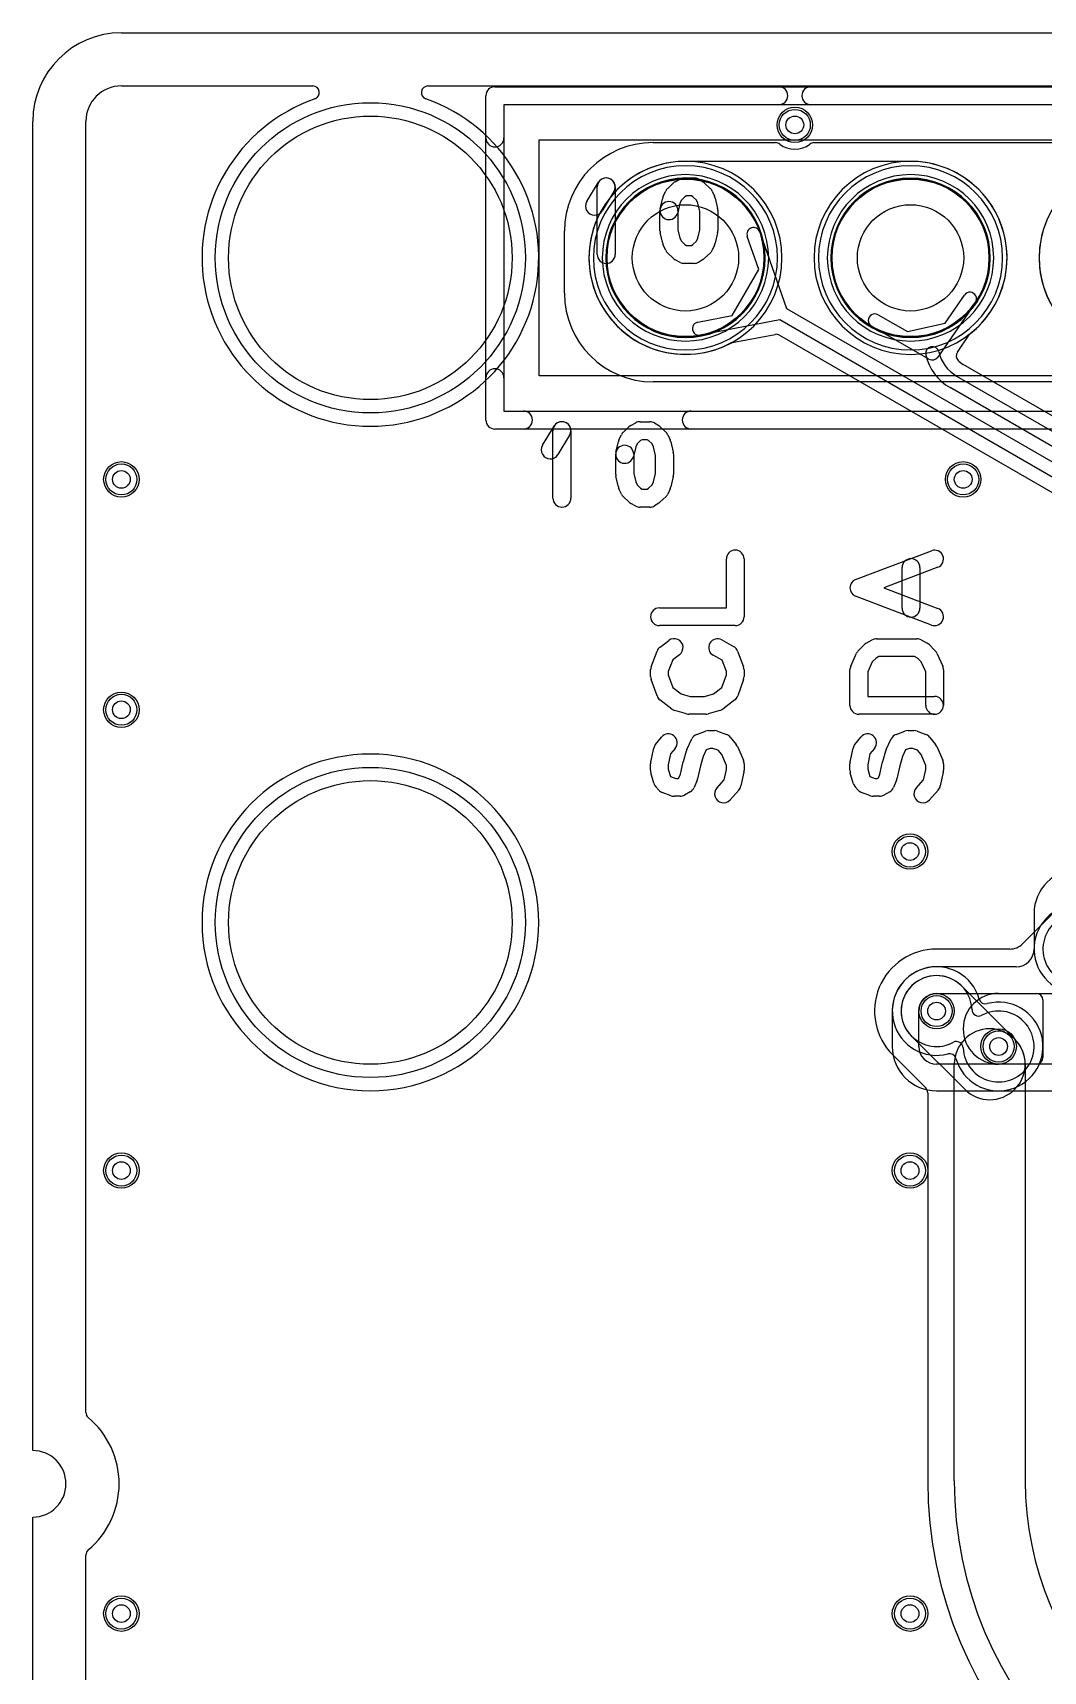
# Model space of a CAD drawing. Extents: x 0 to 57.1, y 0 to 59.8.
# Drawn here: x 0 to 11.4, y 41.35 to 59.84 of the extents above; entities that cross this region are included whole.
import ezdxf

# ---------------------------------------------------------------- set-up
doc = ezdxf.new("R2010")
doc.units = 0
for name, color, linetype in [('Hole', 1, 'CONTINUOUS'), ('L1', 3, 'CONTINUOUS'), ('L2', 3, 'CONTINUOUS'), ('L3', 3, 'CONTINUOUS'), ('L4', 3, 'CONTINUOUS'), ('MetalMask-A', 176, 'CONTINUOUS'), ('Outline', 7, 'CONTINUOUS'), ('PartsArea-A', 111, 'CONTINUOUS'), ('PartsArea-B', 111, 'CONTINUOUS'), ('PartsSilk-A', 221, 'CONTINUOUS'), ('PartsSilk-B', 221, 'CONTINUOUS'), ('Resist-A', 2, 'CONTINUOUS'), ('Resist-B', 2, 'CONTINUOUS'), ('Silk-A', 140, 'CONTINUOUS'), ('Silk-B', 140, 'CONTINUOUS')]:
    doc.layers.add(name, color=color, linetype=linetype)

msp = doc.modelspace()

# ---------------------------------------------------------------- linework, layer by layer
at = {"layer": 'Hole'}
for centre, radius in [((3.81, 57.3), 1.6), ((8.6, 58.8), 0.1), ((7.366, 57.3), 0.6), ((9.906, 57.3), 0.6), ((1, 54.8), 0.1), ((10.5, 54.8), 0.1), ((1, 52.2), 0.1), ((3.81, 49.8), 1.6), ((9.9, 50.6), 0.1), ((10.2, 48.8), 0.1), ((10.9, 48.4), 0.1), ((1, 47), 0.1), ((9.9, 47), 0.1), ((1, 42), 0.1), ((9.9, 42), 0.1)]:
    msp.add_circle(centre, radius, dxfattribs=at)
at = {"layer": 'L1'}
for p, q in [((1, 59.23996), (3.15983, 59.23996)), ((4.46017, 59.23996), (52.83039, 59.23996)), ((0.60004, 44.26925), (0.60004, 58.84)), ((9.906, 58.38904), (7.366, 58.38904)), ((8.1937, 57.16931), (8.06409, 57.54246)), ((8.20579, 57.59168), (8.50554, 56.72869)), ((7.89302, 56.64853), (8.1937, 57.16931)), ((10.63754, 56.79484), (10.21322, 56.18036)), ((10.29635, 56.56474), (10.5141, 56.88008)), ((7.50507, 56.5742), (7.89302, 56.64853)), ((8.43054, 56.59879), (7.53329, 56.42688)), ((20.45942, 49.6539), (8.43054, 56.59879)), ((8.50554, 56.72869), (20.53442, 49.7838)), ((9.53995, 56.65803), (9.87285, 56.4682)), ((7.89299, 56.34303), (8.37648, 56.43566)), ((8.42812, 56.42695), (32.43747, 42.56512)), ((10.11435, 56.15783), (9.46565, 56.52773)), ((9.87285, 56.4682), (10.29635, 56.56474)), ((10.43448, 56.23673), (10.56925, 56.43189)), ((32.8121, 43.21495), (10.50149, 56.09597)), ((10.4265, 55.96602), (32.7375, 43.08476)), ((32.6625, 42.95486), (10.3515, 55.83612)), ((0.60004, 16.67925), (0.60004, 42.66075))]:
    msp.add_line(p, q, dxfattribs=at)
for centre, radius in [((8.6, 58.8), 0.2), ((7.366, 57.3), 0.889), ((9.906, 57.3), 0.889), ((1, 54.8), 0.2), ((10.5, 54.8), 0.2), ((1, 52.2), 0.2), ((9.9, 50.6), 0.2), ((10.2, 48.8), 0.2), ((10.9, 48.4), 0.2), ((1, 47), 0.2), ((9.9, 47), 0.2), ((1, 42), 0.2), ((9.9, 42), 0.2)]:
    msp.add_circle(centre, radius, dxfattribs=at)
for centre, radius, start, end in [((1, 58.84), 0.39996, 90, 180), ((3.15983, 59.16496), 0.075, -70.779896, 90), ((4.46017, 59.16496), 0.075, 90, -109.220104), ((3.81, 57.3), 1.90004, 109.219773, 70.780227), ((7.366, 57.3), 1.08904, 90, -62.29963), ((9.906, 57.3), 1.08904, -51.479461, 90), ((12.446, 57.3), 1.08904, 90, -90), ((8.13494, 57.56707), 0.075, 19.154853, -160.846058), ((10.57582, 56.83746), 0.075, -34.62655, 145.37356), ((9.5028, 56.59288), 0.075, 60.307236, -119.692539), ((7.51918, 56.50054), 0.075, 100.843977, -79.153985), ((8.39062, 56.362), 0.075, 59.999272, 100.866485), ((10.63096, 56.38927), 0.075, 128.52022, 145.369109), ((7.9071, 56.26937), 0.075, 100.843977, 117.699473), ((10.15151, 56.22297), 0.075, 12.84287, -167.160586), ((10.639, 56.33408), 0.425, -167.160896, -120.000054), ((10.49619, 56.19411), 0.075, 145.369109, -135.572615), ((10.639, 56.33408), 0.575, -167.160135, -120.000155), ((10.1515, 56.22298), 0.07501, -119.692764, -34.62655), ((10.639, 56.33408), 0.27497, -135.574648, -120.38018), ((10.53787, 56.16157), 0.075, -120.380717, -119.754357), ((10.53837, 56.16128), 0.075, -120.195945, -119.962807), ((10.53899, 56.16092), 0.07501, -120.510472, -120.000728), ((3.81, 49.8), 1.90004, 90, -90), ((3.81, 49.8), 1.90004, -90, 90), ((11.8, 49.5), 0.50005, 75.235092, -15.747243), ((10.2, 48.79999), 0.50004, 15.747554, -75.235908), ((10.90001, 48.4), 0.50005, -164.252757, 104.766016), ((10.75345, 48.95606), 0.075, -164.247695, -75.237383), ((10.34654, 48.24394), 0.075, 15.742879, 104.762617), ((0.67504, 44.26925), 0.075, 180, -130.008032), ((0, 43.465), 0.97499, -49.991879, 49.991879), ((0.67504, 42.66075), 0.075, 130.008032, 180)]:
    msp.add_arc(centre, radius, start, end, dxfattribs=at)
at = {"layer": 'L2'}
for p, q in [((1, 59.23996), (3.15983, 59.23996)), ((4.46017, 59.23996), (52.83039, 59.23996)), ((0.60004, 44.26925), (0.60004, 58.84)), ((12.005, 50.395), (11.16862, 49.55862)), ((11.0272, 49.50004), (10.2, 49.50004)), ((10.48284, 49.08284), (11.08284, 48.48284)), ((10.51716, 47.91716), (9.91716, 48.51716)), ((9.705, 48.305), (10.07799, 47.93202)), ((10.4, 43.5), (10.4, 48.2)), ((11.2, 48.2), (11.2, 43.5)), ((10.09996, 47.87899), (10.09996, 43.5)), ((0.60004, 16.67925), (0.60004, 42.66075))]:
    msp.add_line(p, q, dxfattribs=at)
for centre in [(8.6, 58.8), (1, 54.8), (10.5, 54.8), (1, 52.2), (9.9, 50.6), (10.2, 48.8), (10.9, 48.4), (1, 47), (9.9, 47), (1, 42), (9.9, 42)]:
    msp.add_circle(centre, 0.2, dxfattribs=at)
for centre, radius, start, end in [((1, 58.84), 0.39996, 90, 180), ((3.15983, 59.16496), 0.075, -70.779896, 90), ((4.46017, 59.16496), 0.075, 90, -109.220104), ((3.81, 57.3), 1.90004, 109.219773, 70.780227), ((7.366, 57.3), 0.90004, 90, -90), ((7.366, 57.3), 0.90004, -90, 90), ((9.906, 57.3), 0.90004, 90, -90), ((9.906, 57.3), 0.90004, -90, 90), ((3.81, 49.8), 1.90004, 90, -90), ((3.81, 49.8), 1.90004, -90, 90), ((11.0272, 49.70004), 0.2, -90, -45), ((10.20001, 48.8), 0.70004, 90.000818, -135.000579), ((10.2, 48.8), 0.4, 45, -135), ((10.8, 48.2), 0.4, 0, 180), ((10.8, 48.2), 0.4, -135, 45), ((10.02496, 47.87899), 0.075, 0, 45), ((0.67504, 44.26925), 0.075, 180, -130.008032), ((0, 43.465), 0.97499, -49.991879, 49.991879), ((14.8, 43.5), 4.70004, 180, -90), ((14.8, 43.5), 4.4, 180, -90), ((14.8, 43.5), 3.6, 180, -90), ((0.67504, 42.66075), 0.075, 130.008032, 180)]:
    msp.add_arc(centre, radius, start, end, dxfattribs=at)
at = {"layer": 'L3'}
for p, q in [((1, 59.23996), (3.15983, 59.23996)), ((4.46017, 59.23996), (52.83039, 59.23996)), ((0.60004, 44.26925), (0.60004, 58.84)), ((0.60004, 16.67925), (0.60004, 42.66075))]:
    msp.add_line(p, q, dxfattribs=at)
for centre in [(8.6, 58.8), (1, 54.8), (10.5, 54.8), (1, 52.2), (9.9, 50.6), (1, 47), (9.9, 47), (1, 42), (9.9, 42)]:
    msp.add_circle(centre, 0.2, dxfattribs=at)
for centre, radius, start, end in [((1, 58.84), 0.39996, 90, 180), ((3.15983, 59.16496), 0.075, -70.779896, 90), ((4.46017, 59.16496), 0.075, 90, -109.220104), ((3.81, 57.3), 1.90004, 109.219773, 70.780227), ((7.366, 57.3), 0.90004, 90, -90), ((7.366, 57.3), 0.90004, -90, 90), ((9.906, 57.3), 0.90004, 90, -90), ((9.906, 57.3), 0.90004, -90, 90), ((3.81, 49.8), 1.90004, 90, -90), ((3.81, 49.8), 1.90004, -90, 90), ((11.8, 49.5), 0.40004, 61.686052, -2.196158), ((10.2, 48.8), 0.40004, 2.243498, -61.686052), ((10.67469, 48.81821), 0.075, -178.051655, -61.688896), ((10.9, 48.4), 0.40004, -177.756502, 118.313948), ((10.42531, 48.38179), 0.075, 1.948345, 118.311104), ((0.67504, 44.26925), 0.075, 180, -130.008032), ((0, 43.465), 0.97499, -49.991879, 49.991879), ((0.67504, 42.66075), 0.075, 130.008032, 180)]:
    msp.add_arc(centre, radius, start, end, dxfattribs=at)
at = {"layer": 'L4'}
for p, q in [((1, 59.23996), (3.15983, 59.23996)), ((4.46017, 59.23996), (52.83039, 59.23996)), ((0.60004, 44.26925), (0.60004, 58.84)), ((11.29996, 49.9), (11.29996, 49.50004)), ((11.09996, 49.30004), (10.2, 49.30004)), ((10.2, 49), (11.32503, 49)), ((10.9, 49), (28.02464, 49)), ((11.4, 48.92503), (11.4, 48.27497)), ((9.69996, 48.8), (9.69996, 48.4)), ((10, 48.4), (10, 48.8)), ((11.32503, 48.2), (10.2, 48.2)), ((28.02464, 48.2), (10.9, 48.2)), ((10.2, 47.89996), (28.02464, 47.89996)), ((0.60004, 16.67925), (0.60004, 42.66075))]:
    msp.add_line(p, q, dxfattribs=at)
for centre, radius in [((8.6, 58.8), 0.2), ((7.366, 57.3), 0.889), ((9.906, 57.3), 0.889), ((1, 54.8), 0.2), ((10.5, 54.8), 0.2), ((1, 52.2), 0.2), ((9.9, 50.6), 0.2), ((10.2, 48.8), 0.2), ((10.9, 48.4), 0.2), ((1, 47), 0.2), ((9.9, 47), 0.2), ((1, 42), 0.2), ((9.9, 42), 0.2)]:
    msp.add_circle(centre, radius, dxfattribs=at)
for centre, radius, start, end in [((1, 58.84), 0.39996, 90, 180), ((3.15983, 59.16496), 0.075, -70.779896, 90), ((4.46017, 59.16496), 0.075, 90, -109.220104), ((3.81, 57.3), 1.90004, 109.219773, 70.780227), ((7.366, 57.3), 1.08904, 90, -90), ((7.366, 57.3), 1.08904, -90, 90), ((9.906, 57.3), 1.08904, 90, -90), ((9.906, 57.3), 1.08904, -90, 90), ((12.44599, 57.3), 1.08904, -27.657782, -92.299736), ((3.81, 49.8), 1.90004, 90, -90), ((3.81, 49.8), 1.90004, -90, 90), ((11.8, 49.9), 0.50004, 90, 180), ((11.09996, 49.50004), 0.2, -90, 0), ((10.2, 48.8), 0.50004, 90, 180), ((10.2, 48.8), 0.2, 90, 180), ((10.9, 48.6), 0.4, 90, -90), ((11.32503, 48.92503), 0.07497, 0, 90), ((10.2, 48.4), 0.50004, 180, -90), ((10.2, 48.4), 0.2, 180, -90), ((11.32503, 48.27497), 0.07497, -90, 0), ((0.67504, 44.26925), 0.075, 180, -130.008032), ((0, 43.465), 0.97499, -49.991879, 49.991879), ((0.67504, 42.66075), 0.075, 130.008032, 180)]:
    msp.add_arc(centre, radius, start, end, dxfattribs=at)
at = {"layer": 'MetalMask-A'}
for centre, start, end in [((7.366, 57.3), 0, 180), ((9.906, 57.3), 0, 180), ((7.366, 57.3), 180, 0), ((9.906, 57.3), 180, 0)]:
    msp.add_arc(centre, 0.889, start, end, dxfattribs=at)
at = {"layer": 'Outline'}
for p, q in [((1, 59.84), (53.11, 59.84)), ((0, 43.84), (0, 58.84)), ((0, 16.25), (0, 43.09))]:
    msp.add_line(p, q, dxfattribs=at)
for centre, radius, start, end in [((1, 58.84), 1, 90, 180), ((0, 43.465), 0.375, -90, 90)]:
    msp.add_arc(centre, radius, start, end, dxfattribs=at)
at = {"layer": 'PartsArea-A'}
for p, q in [((5.716, 55.97), (5.716, 58.63)), ((5.716, 58.63), (31.876, 58.63)), ((31.876, 55.97), (5.716, 55.97))]:
    msp.add_line(p, q, dxfattribs=at)
at = {"layer": 'PartsArea-B'}
for centre, start, end in [((7.366, 57.3), 0, 180), ((9.906, 57.3), 0, 180), ((7.366, 57.3), 180, 0), ((9.906, 57.3), 180, 0)]:
    msp.add_arc(centre, 0.889, start, end, dxfattribs=at)
at = {"layer": 'PartsSilk-A'}
for p, q in [((5.216, 59.2316), (32.376, 59.2316)), ((5.1144, 55.47), (5.1144, 59.13)), ((32.376, 59.0284), (5.3176, 59.0284)), ((5.3176, 59.0284), (5.3176, 55.5716)), ((6.25298, 57.93487), (6.38439, 58.15222)), ((6.36973, 57.33892), (6.36973, 58.09965)), ((6.57293, 58.09965), (6.57293, 57.33892)), ((7.16535, 58.08431), (7.2276, 58.14359)), ((7.24969, 58.15957), (7.30502, 58.18921)), ((7.353, 58.20125), (7.46367, 58.20125)), ((7.51672, 58.1863), (7.56513, 58.15666)), ((7.58215, 58.14359), (7.6444, 58.08431)), ((6.55827, 58.04708), (6.42686, 57.82973)), ((7.08114, 57.85599), (7.10881, 57.97454)), ((7.11569, 57.99442), (7.14336, 58.0537)), ((7.30429, 57.91806), (7.27902, 57.80981)), ((7.31937, 57.95038), (7.30429, 57.91806)), ((7.35777, 57.98695), (7.31937, 57.95038)), ((7.3785, 57.99805), (7.35777, 57.98695)), ((7.43504, 57.99805), (7.3785, 57.99805)), ((7.44983, 57.98899), (7.43504, 57.99805)), ((7.49038, 57.95038), (7.44983, 57.98899)), ((7.50546, 57.91806), (7.49038, 57.95038)), ((7.52807, 57.8212), (7.50546, 57.91806)), ((7.66639, 58.0537), (7.69406, 57.99442)), ((7.70094, 57.97454), (7.72861, 57.85599)), ((7.07848, 57.60567), (7.07848, 57.8329)), ((7.28168, 57.8329), (7.28168, 57.61737)), ((7.52807, 57.61737), (7.52807, 57.8212)), ((7.73127, 57.8329), (7.73127, 57.60567)), ((7.10881, 57.46402), (7.08114, 57.58258)), ((7.28168, 57.61737), (7.30429, 57.5205)), ((7.30429, 57.5205), (7.31937, 57.48818)), ((7.49038, 57.48818), (7.50546, 57.5205)), ((7.50546, 57.5205), (7.52807, 57.61737)), ((7.72861, 57.58258), (7.70094, 57.46402)), ((7.14336, 57.38486), (7.11569, 57.44414)), ((7.22761, 57.29498), (7.16536, 57.35425)), ((7.31937, 57.48818), (7.35777, 57.45162)), ((7.35777, 57.45162), (7.3785, 57.44052)), ((7.3785, 57.44052), (7.43504, 57.44052)), ((7.43504, 57.44052), (7.44983, 57.44958)), ((7.44983, 57.44958), (7.49038, 57.48818)), ((7.64439, 57.35425), (7.58214, 57.29498)), ((7.69406, 57.44414), (7.66639, 57.38486)), ((7.30502, 57.24936), (7.24969, 57.279)), ((7.46367, 57.23732), (7.353, 57.23732)), ((7.56513, 57.28191), (7.51672, 57.25227)), ((5.3176, 55.5716), (32.2744, 55.5716)), ((32.376, 55.3684), (5.216, 55.3684)), ((9.28662, 53.66938), (10.14218, 53.9953)), ((7.82778, 53.35), (7.82778, 53.90185)), ((8.02778, 53.90185), (8.02778, 53.25)), ((10.21338, 53.8084), (9.60312, 53.57593)), ((9.81111, 53.3463), (9.81111, 53.80556)), ((10.01111, 53.80556), (10.01111, 53.3463)), ((10.14218, 53.15655), (9.28662, 53.48248)), ((9.60312, 53.57593), (10.21338, 53.34345)), ((7.07222, 53.35), (7.82778, 53.35)), ((7.92778, 53.15), (7.07222, 53.15)), ((7.07937, 52.90814), (7.17937, 52.98221)), ((7.77634, 52.98927), (7.90967, 52.9152)), ((9.31818, 52.86887), (9.38485, 52.93553)), ((9.40699, 52.95222), (9.47365, 52.98926)), ((9.52222, 53.00185), (9.97778, 53.00185)), ((10.02635, 52.98926), (10.09301, 52.95222)), ((10.11515, 52.93553), (10.18182, 52.86887)), ((6.97859, 52.68511), (7.04526, 52.86289)), ((7.22215, 52.76501), (7.17222, 52.63187)), ((7.29841, 52.82149), (7.22215, 52.76501)), ((7.78039, 52.75823), (7.67922, 52.81443)), ((7.82778, 52.63187), (7.78039, 52.75823)), ((7.95474, 52.86289), (8.02141, 52.68511)), ((9.23103, 52.69104), (9.2977, 52.83919)), ((9.47256, 52.7404), (9.42222, 52.62854)), ((9.51637, 52.7842), (9.47256, 52.7404)), ((9.54814, 52.80185), (9.51637, 52.7842)), ((9.95186, 52.80185), (9.54814, 52.80185)), ((9.98363, 52.7842), (9.95186, 52.80185)), ((10.02744, 52.7404), (9.98363, 52.7842)), ((10.07778, 52.62854), (10.02744, 52.7404)), ((10.2023, 52.83919), (10.26897, 52.69104)), ((6.97222, 52.57593), (6.97222, 52.65)), ((7.0448, 52.35687), (6.97813, 52.54206)), ((7.17222, 52.63187), (7.17222, 52.59338)), ((7.17222, 52.59338), (7.22316, 52.45188)), ((7.77684, 52.45188), (7.82778, 52.59338)), ((7.82778, 52.59338), (7.82778, 52.63187)), ((8.02187, 52.54206), (7.9552, 52.35687)), ((8.02778, 52.65), (8.02778, 52.57593)), ((9.22222, 52.25), (9.22222, 52.65)), ((9.42222, 52.62854), (9.42222, 52.35)), ((10.07778, 52.25), (10.07778, 52.62854)), ((10.27778, 52.65), (10.27778, 52.25)), ((7.22316, 52.45188), (7.31802, 52.3781)), ((7.31802, 52.3781), (7.41919, 52.35)), ((7.41919, 52.35), (7.58081, 52.35)), ((7.58081, 52.35), (7.68198, 52.3781)), ((7.68198, 52.3781), (7.77684, 52.45188)), ((9.42222, 52.35), (10.17778, 52.35)), ((7.21083, 52.2081), (7.0775, 52.3118)), ((7.37879, 52.15365), (7.24545, 52.19069)), ((7.59444, 52.15), (7.40556, 52.15)), ((7.75455, 52.19069), (7.62121, 52.15365)), ((7.9225, 52.3118), (7.78917, 52.2081)), ((10.17778, 52.15), (9.32222, 52.15)), ((7.49305, 51.92156), (7.59305, 51.95859)), ((7.62778, 51.96481), (7.69444, 51.96481)), ((7.72917, 51.95859), (7.82917, 51.92156)), ((9.74305, 51.92156), (9.84305, 51.95859)), ((9.87778, 51.96481), (9.94444, 51.96481)), ((9.97917, 51.95859), (10.07917, 51.92156)), ((7.02816, 51.80962), (7.09482, 51.8911)), ((7.38168, 51.75171), (7.43724, 51.87023)), ((7.87183, 51.89111), (7.9385, 51.80963)), ((7.95302, 51.78569), (8.01969, 51.63013)), ((9.27816, 51.80962), (9.34482, 51.8911)), ((9.63168, 51.75171), (9.68724, 51.87023)), ((10.12183, 51.89111), (10.1885, 51.80963)), ((10.20302, 51.78569), (10.26969, 51.63013)), ((6.97222, 51.51667), (6.97222, 51.59074)), ((6.97444, 51.6117), (7.00778, 51.76726)), ((7.19827, 51.7017), (7.17222, 51.58014)), ((7.24962, 51.76446), (7.19827, 51.7017)), ((7.30984, 51.47271), (7.34133, 51.61269)), ((7.34262, 51.61781), (7.37595, 51.73633)), ((7.56626, 51.67427), (7.53587, 51.56621)), ((7.60093, 51.74823), (7.56626, 51.67427)), ((7.6457, 51.76481), (7.60093, 51.74823)), ((7.67652, 51.76481), (7.6457, 51.76481)), ((7.73425, 51.74343), (7.67652, 51.76481)), ((7.77476, 51.69391), (7.73425, 51.74343)), ((7.82778, 51.57021), (7.77476, 51.69391)), ((8.02778, 51.59074), (8.02778, 51.51667)), ((9.22222, 51.51667), (9.22222, 51.59074)), ((9.22444, 51.6117), (9.25778, 51.76726)), ((9.44827, 51.7017), (9.42222, 51.58014)), ((9.49962, 51.76446), (9.44827, 51.7017)), ((9.55984, 51.47271), (9.59133, 51.61269)), ((9.59262, 51.61781), (9.62595, 51.73633)), ((9.81626, 51.67427), (9.78587, 51.56621)), ((9.85093, 51.74823), (9.81626, 51.67427)), ((9.8957, 51.76481), (9.85093, 51.74823)), ((9.92652, 51.76481), (9.8957, 51.76481)), ((9.98425, 51.74343), (9.92652, 51.76481)), ((10.02476, 51.69391), (9.98425, 51.74343)), ((10.07778, 51.57021), (10.02476, 51.69391)), ((10.27778, 51.59074), (10.27778, 51.51667)), ((7.0093, 51.37107), (6.97596, 51.48959)), ((7.17222, 51.58014), (7.17222, 51.53047)), ((7.17222, 51.53047), (7.1955, 51.44769)), ((7.1955, 51.44769), (7.19674, 51.44632)), ((7.19674, 51.44632), (7.25681, 51.42407)), ((7.25681, 51.42407), (7.27964, 51.42407)), ((7.27964, 51.42407), (7.29296, 51.43147)), ((7.29296, 51.43147), (7.30984, 51.47271)), ((7.49811, 51.40472), (7.46477, 51.32324)), ((7.53587, 51.56621), (7.50312, 51.42064)), ((7.72011, 51.3169), (7.80225, 51.40817)), ((7.80225, 51.40817), (7.82778, 51.52727)), ((7.82778, 51.52727), (7.82778, 51.57021)), ((8.02556, 51.49571), (7.99222, 51.34015)), ((9.2593, 51.37107), (9.22596, 51.48959)), ((9.42222, 51.58014), (9.42222, 51.53047)), ((9.42222, 51.53047), (9.4455, 51.44769)), ((9.4455, 51.44769), (9.44674, 51.44632)), ((9.44674, 51.44632), (9.50681, 51.42407)), ((9.50681, 51.42407), (9.52964, 51.42407)), ((9.52964, 51.42407), (9.54296, 51.43147)), ((9.54296, 51.43147), (9.55984, 51.47271)), ((9.74811, 51.40472), (9.71477, 51.32324)), ((9.78587, 51.56621), (9.75312, 51.42064)), ((9.97011, 51.3169), (10.05225, 51.40817)), ((10.05225, 51.40817), (10.07778, 51.52727)), ((10.07778, 51.52727), (10.07778, 51.57021)), ((10.27556, 51.49571), (10.24222, 51.34015)), ((7.06455, 51.29422), (7.03122, 51.33126)), ((7.20416, 51.2303), (7.10416, 51.26734)), ((7.30556, 51.22407), (7.23889, 51.22407)), ((7.42079, 51.2737), (7.35413, 51.23666)), ((7.96877, 51.29421), (7.86877, 51.1831)), ((9.31455, 51.29422), (9.28122, 51.33126)), ((9.45416, 51.2303), (9.35416, 51.26734)), ((9.55556, 51.22407), (9.48889, 51.22407)), ((9.67079, 51.2737), (9.60413, 51.23666)), ((10.21877, 51.29421), (10.11877, 51.1831))]:
    msp.add_line(p, q, dxfattribs=at)
for centre, radius, start, end in [((5.216, 59.13), 0.1016, 90, 180), ((6.47133, 58.09965), 0.1016, 0, 180), ((6.47133, 58.09965), 0.1016, -31.16009, 148.842805), ((7.23542, 58.01073), 0.1016, 133.600291, 154.978677), ((7.29767, 58.07001), 0.1016, 118.1793, 133.600291), ((7.353, 58.09965), 0.1016, 90, 118.1793), ((7.46367, 58.09965), 0.1016, 58.523651, 90), ((7.51208, 58.07001), 0.1016, 46.399709, 58.523651), ((7.57433, 58.01073), 0.1016, 25.021323, 46.399709), ((6.33992, 57.8823), 0.1016, 148.83991, -31.157195), ((7.18008, 57.8329), 0.1016, 0, 180), ((7.20775, 57.95145), 0.1016, 154.978677, 166.863781), ((7.602, 57.95145), 0.1016, 13.136219, 25.021323), ((7.18008, 57.8329), 0.1016, 166.863781, -13.137842), ((7.62967, 57.8329), 0.1016, 0, 13.136219), ((7.18008, 57.60567), 0.1016, 180, -166.863781), ((7.62967, 57.60567), 0.1016, -13.136219, 0), ((6.47133, 57.33892), 0.1016, 180, 0), ((7.20775, 57.48711), 0.1016, -166.863781, -154.978677), ((7.23542, 57.42783), 0.1016, -154.978677, -133.596207), ((7.57433, 57.42783), 0.1016, -46.403793, -25.021323), ((7.602, 57.48711), 0.1016, -25.021323, -13.136219), ((7.29767, 57.36856), 0.1016, -133.596207, -118.1793), ((7.353, 57.33892), 0.1016, -118.1793, -90), ((7.46367, 57.33892), 0.1016, -90, -58.523651), ((7.51208, 57.36856), 0.1016, -58.523651, -46.403793), ((5.216, 55.47), 0.1016, 180, -90), ((7.92778, 53.90185), 0.1, 0, 180), ((10.17778, 53.90185), 0.1, -69.145542, 110.854012), ((9.91111, 53.80556), 0.1, 0, 180), ((9.32222, 53.57593), 0.1, 110.854458, -110.854597), ((7.07222, 53.25), 0.1, 90, -90), ((9.91111, 53.3463), 0.1, 180, 0), ((10.17778, 53.25), 0.1, -110.854458, 69.145403), ((7.92778, 53.25), 0.1, -90, 0), ((7.13889, 52.82778), 0.1, 126.526127, 159.444625), ((7.23889, 52.90185), 0.1, -53.473873, 126.527348), ((7.72778, 52.90185), 0.1, 60.948735, -119.053874), ((7.86111, 52.82778), 0.1, 20.555375, 60.948735), ((9.45556, 52.86481), 0.1, 119.059056, 134.995703), ((9.52222, 52.90185), 0.1, 90, 119.058983), ((9.97778, 52.90185), 0.1, 60.940944, 90), ((10.04444, 52.86481), 0.1, 45.004051, 60.941017), ((9.38889, 52.79815), 0.1, 134.995949, 155.771451), ((10.11111, 52.79815), 0.1, 24.230097, 45.004297), ((7.07222, 52.65), 0.1, 159.444625, 180), ((7.07222, 52.57593), 0.1, 180, -160.202417), ((7.92778, 52.65), 0.1, 0, 20.555375), ((7.92778, 52.57593), 0.1, -19.797583, 0), ((9.32222, 52.65), 0.1, 155.769903, 180), ((10.17778, 52.65), 0.1, 0, 24.228549), ((7.13889, 52.39074), 0.1, -160.202417, -127.871466), ((7.86111, 52.39074), 0.1, -52.128534, -19.797583), ((10.17778, 52.25), 0.1, -90, 90), ((7.27222, 52.28704), 0.1, -127.871466, -105.527485), ((7.40556, 52.25), 0.1, -105.527485, -90), ((7.59444, 52.25), 0.1, -90, -74.472515), ((7.72778, 52.28704), 0.1, -74.472515, -52.128534), ((9.32222, 52.25), 0.1, 180, -90), ((10.17778, 52.25), 0.1, 180, 0), ((7.62778, 51.86481), 0.1, 90, 110.319591), ((7.69444, 51.86481), 0.1, 69.678654, 90), ((9.87778, 51.86481), 0.1, 90, 110.319591), ((9.94444, 51.86481), 0.1, 69.678654, 90), ((7.10556, 51.7463), 0.1, 140.713818, 167.901241), ((7.17222, 51.82778), 0.1, -39.286182, 140.712891), ((7.52778, 51.82778), 0.1, 110.321346, 154.883679), ((7.79444, 51.82778), 0.1, 39.294244, 69.680409), ((7.86111, 51.7463), 0.1, 23.198591, 39.291321), ((9.35556, 51.7463), 0.1, 140.713818, 167.901241), ((9.42222, 51.82778), 0.1, -39.286182, 140.712891), ((9.77778, 51.82778), 0.1, 110.321346, 154.883679), ((10.04444, 51.82778), 0.1, 39.294244, 69.680409), ((10.11111, 51.7463), 0.1, 23.198591, 39.291321), ((7.07222, 51.59074), 0.1, 167.901241, 180), ((7.43889, 51.59074), 0.1, 164.294637, 167.320997), ((7.47222, 51.70926), 0.1, 154.880301, 164.293042), ((7.92778, 51.59074), 0.1, 0, 23.199035), ((9.32222, 51.59074), 0.1, 167.901241, 180), ((9.68889, 51.59074), 0.1, 164.294637, 167.320997), ((9.72222, 51.70926), 0.1, 154.880301, 164.293042), ((10.17778, 51.59074), 0.1, 0, 23.199035), ((7.07222, 51.51667), 0.1, 180, -164.28757), ((7.40556, 51.44259), 0.1, -22.253604, -12.679824), ((7.92778, 51.51667), 0.1, -12.098759, 0), ((9.32222, 51.51667), 0.1, 180, -164.28757), ((9.65556, 51.44259), 0.1, -22.253604, -12.679824), ((10.17778, 51.51667), 0.1, -12.098759, 0), ((7.10556, 51.39815), 0.1, -164.28757, -138.019601), ((7.13889, 51.36111), 0.1, -138.019601, -110.323336), ((7.23889, 51.32407), 0.1, -110.323336, -90), ((7.30556, 51.32407), 0.1, -90, -60.940944), ((7.37222, 51.36111), 0.1, -60.940944, -22.253604), ((7.79444, 51.25), 0.1, 138.01151, -41.987497), ((7.89444, 51.36111), 0.1, -41.98849, -12.096769), ((9.35556, 51.39815), 0.1, -164.28757, -138.019601), ((9.38889, 51.36111), 0.1, -138.019601, -110.323336), ((9.48889, 51.32407), 0.1, -110.323336, -90), ((9.55556, 51.32407), 0.1, -90, -60.940944), ((9.62222, 51.36111), 0.1, -60.940944, -22.253604), ((10.04444, 51.25), 0.1, 138.01151, -41.987497), ((10.14444, 51.36111), 0.1, -41.98849, -12.096769)]:
    msp.add_arc(centre, radius, start, end, dxfattribs=at)
at = {"layer": 'PartsSilk-B'}
for p, q in [((7, 58.6), (8.38349, 58.6)), ((8.81651, 58.6), (13.58349, 58.6)), ((6, 56.9), (6, 57.6)), ((30.6, 55.9), (7, 55.9))]:
    msp.add_line(p, q, dxfattribs=at)
for centre, radius, start, end in [((7, 57.6), 1, 90, 180), ((8.38349, 58.525), 0.075, 51.783994, 90), ((8.6, 58.8), 0.275, -128.213046, -51.786954), ((8.81651, 58.525), 0.075, 90, 128.216006), ((7.366, 57.3), 1.039, 90, -90), ((7.366, 57.3), 1.039, -90, 90), ((9.906, 57.3), 1.039, 90, -90), ((9.906, 57.3), 1.039, -90, 90), ((7, 56.9), 1, 180, -90)]:
    msp.add_arc(centre, radius, start, end, dxfattribs=at)
at = {"layer": 'Resist-A'}
for centre, radius in [((3.81, 57.3), 1.75), ((8.6, 58.8), 0.175), ((7.366, 57.3), 0.889), ((9.906, 57.3), 0.889), ((1, 54.8), 0.175), ((10.5, 54.8), 0.175), ((1, 52.2), 0.175), ((3.81, 49.8), 1.75), ((9.9, 50.6), 0.175), ((10.2, 48.8), 0.175), ((10.9, 48.4), 0.175), ((1, 47), 0.175), ((9.9, 47), 0.175), ((1, 42), 0.175), ((9.9, 42), 0.175)]:
    msp.add_circle(centre, radius, dxfattribs=at)
for centre, start, end in [((7.366, 57.3), 0, 180), ((9.906, 57.3), 0, 180), ((7.366, 57.3), 180, 0), ((9.906, 57.3), 180, 0)]:
    msp.add_arc(centre, 0.939, start, end, dxfattribs=at)
at = {"layer": 'Resist-B'}
for centre, radius in [((3.81, 57.3), 1.75), ((8.6, 58.8), 0.175), ((7.366, 57.3), 0.889), ((9.906, 57.3), 0.889), ((1, 54.8), 0.175), ((10.5, 54.8), 0.175), ((1, 52.2), 0.175), ((3.81, 49.8), 1.75), ((9.9, 50.6), 0.175), ((10.2, 48.8), 0.175), ((10.9, 48.4), 0.175), ((1, 47), 0.175), ((9.9, 47), 0.175), ((1, 42), 0.175), ((9.9, 42), 0.175)]:
    msp.add_circle(centre, radius, dxfattribs=at)
for centre, start, end in [((7.366, 57.3), 0, 180), ((9.906, 57.3), 0, 180), ((7.366, 57.3), 180, 0), ((9.906, 57.3), 180, 0)]:
    msp.add_arc(centre, 0.939, start, end, dxfattribs=at)
at = {"layer": 'Silk-A'}
for p, q in [((5.216, 59.2316), (8.41854, 59.2316)), ((8.78146, 59.2316), (13.61854, 59.2316)), ((5.1144, 58.65348), (5.1144, 59.13)), ((8.41854, 59.0284), (5.3176, 59.0284)), ((5.3176, 59.0284), (5.3176, 58.65348)), ((13.61854, 59.0284), (8.78146, 59.0284)), ((5.1144, 55.47), (5.1144, 55.94652)), ((5.3176, 55.94652), (5.3176, 55.5716)), ((5.3176, 55.5716), (5.53759, 55.5716)), ((7.432, 55.5716), (30.53759, 55.5716)), ((5.53759, 55.3684), (5.216, 55.3684)), ((5.75298, 55.18487), (5.88439, 55.40222)), ((5.86973, 54.58892), (5.86973, 55.34965)), ((6.05827, 55.29708), (5.92686, 55.07973)), ((6.07293, 55.34965), (6.07293, 54.58892)), ((6.61569, 55.24442), (6.64336, 55.3037)), ((6.66535, 55.33431), (6.7276, 55.39359)), ((6.74969, 55.40957), (6.80502, 55.43921)), ((6.853, 55.45125), (6.96367, 55.45125)), ((7.01672, 55.4363), (7.06513, 55.40666)), ((7.08215, 55.39359), (7.1444, 55.33431)), ((7.16639, 55.3037), (7.19406, 55.24442)), ((30.53759, 55.3684), (7.432, 55.3684)), ((6.58114, 55.10599), (6.60881, 55.22454)), ((6.80429, 55.16806), (6.77902, 55.05981)), ((6.81937, 55.20038), (6.80429, 55.16806)), ((6.85777, 55.23695), (6.81937, 55.20038)), ((6.8785, 55.24805), (6.85777, 55.23695)), ((6.93504, 55.24805), (6.8785, 55.24805)), ((6.94983, 55.23899), (6.93504, 55.24805)), ((6.99038, 55.20038), (6.94983, 55.23899)), ((7.00546, 55.16806), (6.99038, 55.20038)), ((7.02807, 55.0712), (7.00546, 55.16806)), ((7.20094, 55.22454), (7.22861, 55.10599)), ((6.57848, 54.85567), (6.57848, 55.0829)), ((6.78168, 55.0829), (6.78168, 54.86737)), ((7.02807, 54.86737), (7.02807, 55.0712)), ((7.23127, 55.0829), (7.23127, 54.85567)), ((6.60881, 54.71402), (6.58114, 54.83258)), ((6.78168, 54.86737), (6.80429, 54.7705)), ((6.80429, 54.7705), (6.81937, 54.73818)), ((6.81937, 54.73818), (6.85777, 54.70162)), ((6.94983, 54.69958), (6.99038, 54.73818)), ((6.99038, 54.73818), (7.00546, 54.7705)), ((7.00546, 54.7705), (7.02807, 54.86737)), ((7.22861, 54.83258), (7.20094, 54.71402)), ((6.64336, 54.63486), (6.61569, 54.69414)), ((6.72761, 54.54498), (6.66536, 54.60425)), ((6.85777, 54.70162), (6.8785, 54.69052)), ((6.8785, 54.69052), (6.93504, 54.69052)), ((6.93504, 54.69052), (6.94983, 54.69958)), ((7.14439, 54.60425), (7.08214, 54.54498)), ((7.19406, 54.69414), (7.16639, 54.63486)), ((6.80502, 54.49936), (6.74969, 54.529)), ((6.96367, 54.48732), (6.853, 54.48732)), ((7.06513, 54.53191), (7.01672, 54.50227)), ((9.28662, 53.66938), (10.14218, 53.9953)), ((7.82778, 53.35), (7.82778, 53.90185)), ((8.02778, 53.90185), (8.02778, 53.25)), ((10.21338, 53.8084), (9.60312, 53.57593)), ((9.81111, 53.3463), (9.81111, 53.80556)), ((10.01111, 53.80556), (10.01111, 53.3463)), ((10.14218, 53.15655), (9.28662, 53.48248)), ((9.60312, 53.57593), (10.21338, 53.34345)), ((7.07222, 53.35), (7.82778, 53.35)), ((7.92778, 53.15), (7.07222, 53.15)), ((7.07937, 52.90814), (7.17937, 52.98221)), ((7.77634, 52.98927), (7.90967, 52.9152)), ((9.31818, 52.86887), (9.38485, 52.93553)), ((9.40699, 52.95222), (9.47365, 52.98926)), ((9.52222, 53.00185), (9.97778, 53.00185)), ((10.02635, 52.98926), (10.09301, 52.95222)), ((10.11515, 52.93553), (10.18182, 52.86887)), ((6.97859, 52.68511), (7.04526, 52.86289)), ((7.22215, 52.76501), (7.17222, 52.63187)), ((7.29841, 52.82149), (7.22215, 52.76501)), ((7.78039, 52.75823), (7.67922, 52.81443)), ((7.82778, 52.63187), (7.78039, 52.75823)), ((7.95474, 52.86289), (8.02141, 52.68511)), ((9.23103, 52.69104), (9.2977, 52.83919)), ((9.47256, 52.7404), (9.42222, 52.62854)), ((9.51637, 52.7842), (9.47256, 52.7404)), ((9.54814, 52.80185), (9.51637, 52.7842)), ((9.95186, 52.80185), (9.54814, 52.80185)), ((9.98363, 52.7842), (9.95186, 52.80185)), ((10.02744, 52.7404), (9.98363, 52.7842)), ((10.07778, 52.62854), (10.02744, 52.7404)), ((10.2023, 52.83919), (10.26897, 52.69104)), ((6.97222, 52.57593), (6.97222, 52.65)), ((7.0448, 52.35687), (6.97813, 52.54206)), ((7.17222, 52.63187), (7.17222, 52.59338)), ((7.17222, 52.59338), (7.22316, 52.45188)), ((7.77684, 52.45188), (7.82778, 52.59338)), ((7.82778, 52.59338), (7.82778, 52.63187)), ((8.02187, 52.54206), (7.9552, 52.35687)), ((8.02778, 52.65), (8.02778, 52.57593)), ((9.22222, 52.25), (9.22222, 52.65)), ((9.42222, 52.62854), (9.42222, 52.35)), ((10.07778, 52.25), (10.07778, 52.62854)), ((10.27778, 52.65), (10.27778, 52.25)), ((7.22316, 52.45188), (7.31802, 52.3781)), ((7.31802, 52.3781), (7.41919, 52.35)), ((7.41919, 52.35), (7.58081, 52.35)), ((7.58081, 52.35), (7.68198, 52.3781)), ((7.68198, 52.3781), (7.77684, 52.45188)), ((9.42222, 52.35), (10.17778, 52.35)), ((7.21083, 52.2081), (7.0775, 52.3118)), ((7.37879, 52.15365), (7.24545, 52.19069)), ((7.59444, 52.15), (7.40556, 52.15)), ((7.75455, 52.19069), (7.62121, 52.15365)), ((7.9225, 52.3118), (7.78917, 52.2081)), ((10.17778, 52.15), (9.32222, 52.15)), ((7.49305, 51.92156), (7.59305, 51.95859)), ((7.62778, 51.96481), (7.69444, 51.96481)), ((7.72917, 51.95859), (7.82917, 51.92156)), ((9.74305, 51.92156), (9.84305, 51.95859)), ((9.87778, 51.96481), (9.94444, 51.96481)), ((9.97917, 51.95859), (10.07917, 51.92156)), ((7.02816, 51.80962), (7.09482, 51.8911)), ((7.38168, 51.75171), (7.43724, 51.87023)), ((7.87183, 51.89111), (7.9385, 51.80963)), ((7.95302, 51.78569), (8.01969, 51.63013)), ((9.27816, 51.80962), (9.34482, 51.8911)), ((9.63168, 51.75171), (9.68724, 51.87023)), ((10.12183, 51.89111), (10.1885, 51.80963)), ((10.20302, 51.78569), (10.26969, 51.63013)), ((6.97222, 51.51667), (6.97222, 51.59074)), ((6.97444, 51.6117), (7.00778, 51.76726)), ((7.19827, 51.7017), (7.17222, 51.58014)), ((7.24962, 51.76446), (7.19827, 51.7017)), ((7.30984, 51.47271), (7.34133, 51.61269)), ((7.34262, 51.61781), (7.37595, 51.73633)), ((7.56626, 51.67427), (7.53587, 51.56621)), ((7.60093, 51.74823), (7.56626, 51.67427)), ((7.6457, 51.76481), (7.60093, 51.74823)), ((7.67652, 51.76481), (7.6457, 51.76481)), ((7.73425, 51.74343), (7.67652, 51.76481)), ((7.77476, 51.69391), (7.73425, 51.74343)), ((7.82778, 51.57021), (7.77476, 51.69391)), ((8.02778, 51.59074), (8.02778, 51.51667)), ((9.22222, 51.51667), (9.22222, 51.59074)), ((9.22444, 51.6117), (9.25778, 51.76726)), ((9.44827, 51.7017), (9.42222, 51.58014)), ((9.49962, 51.76446), (9.44827, 51.7017)), ((9.55984, 51.47271), (9.59133, 51.61269)), ((9.59262, 51.61781), (9.62595, 51.73633)), ((9.81626, 51.67427), (9.78587, 51.56621)), ((9.85093, 51.74823), (9.81626, 51.67427)), ((9.8957, 51.76481), (9.85093, 51.74823)), ((9.92652, 51.76481), (9.8957, 51.76481)), ((9.98425, 51.74343), (9.92652, 51.76481)), ((10.02476, 51.69391), (9.98425, 51.74343)), ((10.07778, 51.57021), (10.02476, 51.69391)), ((10.27778, 51.59074), (10.27778, 51.51667)), ((7.0093, 51.37107), (6.97596, 51.48959)), ((7.17222, 51.58014), (7.17222, 51.53047)), ((7.17222, 51.53047), (7.1955, 51.44769)), ((7.1955, 51.44769), (7.19674, 51.44632)), ((7.19674, 51.44632), (7.25681, 51.42407)), ((7.25681, 51.42407), (7.27964, 51.42407)), ((7.27964, 51.42407), (7.29296, 51.43147)), ((7.29296, 51.43147), (7.30984, 51.47271)), ((7.49811, 51.40472), (7.46477, 51.32324)), ((7.53587, 51.56621), (7.50312, 51.42064)), ((7.72011, 51.3169), (7.80225, 51.40817)), ((7.80225, 51.40817), (7.82778, 51.52727)), ((7.82778, 51.52727), (7.82778, 51.57021)), ((8.02556, 51.49571), (7.99222, 51.34015)), ((9.2593, 51.37107), (9.22596, 51.48959)), ((9.42222, 51.58014), (9.42222, 51.53047)), ((9.42222, 51.53047), (9.4455, 51.44769)), ((9.4455, 51.44769), (9.44674, 51.44632)), ((9.44674, 51.44632), (9.50681, 51.42407)), ((9.50681, 51.42407), (9.52964, 51.42407)), ((9.52964, 51.42407), (9.54296, 51.43147)), ((9.54296, 51.43147), (9.55984, 51.47271)), ((9.74811, 51.40472), (9.71477, 51.32324)), ((9.78587, 51.56621), (9.75312, 51.42064)), ((9.97011, 51.3169), (10.05225, 51.40817)), ((10.05225, 51.40817), (10.07778, 51.52727)), ((10.07778, 51.52727), (10.07778, 51.57021)), ((10.27556, 51.49571), (10.24222, 51.34015)), ((7.06455, 51.29422), (7.03122, 51.33126)), ((7.20416, 51.2303), (7.10416, 51.26734)), ((7.30556, 51.22407), (7.23889, 51.22407)), ((7.42079, 51.2737), (7.35413, 51.23666)), ((7.96877, 51.29421), (7.86877, 51.1831)), ((9.31455, 51.29422), (9.28122, 51.33126)), ((9.45416, 51.2303), (9.35416, 51.26734)), ((9.55556, 51.22407), (9.48889, 51.22407)), ((9.67079, 51.2737), (9.60413, 51.23666)), ((10.21877, 51.29421), (10.11877, 51.1831))]:
    msp.add_line(p, q, dxfattribs=at)
for centre, radius, start, end in [((5.216, 59.13), 0.1016, 90, 180), ((8.41854, 59.13), 0.1016, -90, 90), ((8.78146, 59.13), 0.1016, 90, -90), ((5.216, 58.65348), 0.1016, 180, 0), ((5.216, 55.94652), 0.1016, 0, 180), ((5.53759, 55.47), 0.1016, -90, 90), ((7.432, 55.47), 0.1016, 90, -90), ((5.216, 55.47), 0.1016, 180, -90), ((5.97133, 55.34965), 0.1016, 0, 180), ((5.97133, 55.34965), 0.1016, -31.16009, 148.842805), ((6.73542, 55.26073), 0.1016, 133.600291, 154.978677), ((6.79767, 55.32001), 0.1016, 118.1793, 133.600291), ((6.853, 55.34965), 0.1016, 90, 118.1793), ((6.96367, 55.34965), 0.1016, 58.523651, 90), ((7.01208, 55.32001), 0.1016, 46.399709, 58.523651), ((7.07433, 55.26073), 0.1016, 25.021323, 46.399709), ((5.83992, 55.1323), 0.1016, 148.83991, -31.157195), ((6.68008, 55.0829), 0.1016, 0, 180), ((6.68008, 55.0829), 0.1016, 166.863781, -13.137842), ((6.70775, 55.20145), 0.1016, 154.978677, 166.863781), ((7.102, 55.20145), 0.1016, 13.136219, 25.021323), ((7.12967, 55.0829), 0.1016, 0, 13.136219), ((6.68008, 54.85567), 0.1016, 180, -166.863781), ((7.12967, 54.85567), 0.1016, -13.136219, 0), ((5.97133, 54.58892), 0.1016, 180, 0), ((6.70775, 54.73711), 0.1016, -166.863781, -154.978677), ((6.73542, 54.67783), 0.1016, -154.978677, -133.596207), ((7.07433, 54.67783), 0.1016, -46.403793, -25.021323), ((7.102, 54.73711), 0.1016, -25.021323, -13.136219), ((6.79767, 54.61856), 0.1016, -133.596207, -118.1793), ((6.853, 54.58892), 0.1016, -118.1793, -90), ((6.96367, 54.58892), 0.1016, -90, -58.523651), ((7.01208, 54.61856), 0.1016, -58.523651, -46.403793), ((7.92778, 53.90185), 0.1, 0, 180), ((10.17778, 53.90185), 0.1, -69.145542, 110.854012), ((9.91111, 53.80556), 0.1, 0, 180), ((9.32222, 53.57593), 0.1, 110.854458, -110.854597), ((7.07222, 53.25), 0.1, 90, -90), ((9.91111, 53.3463), 0.1, 180, 0), ((10.17778, 53.25), 0.1, -110.854458, 69.145403), ((7.92778, 53.25), 0.1, -90, 0), ((7.13889, 52.82778), 0.1, 126.526127, 159.444625), ((7.23889, 52.90185), 0.1, -53.473873, 126.527348), ((7.72778, 52.90185), 0.1, 60.948735, -119.053874), ((7.86111, 52.82778), 0.1, 20.555375, 60.948735), ((9.45556, 52.86481), 0.1, 119.059056, 134.995703), ((9.52222, 52.90185), 0.1, 90, 119.058983), ((9.97778, 52.90185), 0.1, 60.940944, 90), ((10.04444, 52.86481), 0.1, 45.004051, 60.941017), ((9.38889, 52.79815), 0.1, 134.995949, 155.771451), ((10.11111, 52.79815), 0.1, 24.230097, 45.004297), ((7.07222, 52.65), 0.1, 159.444625, 180), ((7.07222, 52.57593), 0.1, 180, -160.202417), ((7.92778, 52.65), 0.1, 0, 20.555375), ((7.92778, 52.57593), 0.1, -19.797583, 0), ((9.32222, 52.65), 0.1, 155.769903, 180), ((10.17778, 52.65), 0.1, 0, 24.228549), ((7.13889, 52.39074), 0.1, -160.202417, -127.871466), ((7.86111, 52.39074), 0.1, -52.128534, -19.797583), ((10.17778, 52.25), 0.1, -90, 90), ((7.27222, 52.28704), 0.1, -127.871466, -105.527485), ((7.40556, 52.25), 0.1, -105.527485, -90), ((7.59444, 52.25), 0.1, -90, -74.472515), ((7.72778, 52.28704), 0.1, -74.472515, -52.128534), ((9.32222, 52.25), 0.1, 180, -90), ((10.17778, 52.25), 0.1, 180, 0), ((7.62778, 51.86481), 0.1, 90, 110.319591), ((7.69444, 51.86481), 0.1, 69.678654, 90), ((9.87778, 51.86481), 0.1, 90, 110.319591), ((9.94444, 51.86481), 0.1, 69.678654, 90), ((7.10556, 51.7463), 0.1, 140.713818, 167.901241), ((7.17222, 51.82778), 0.1, -39.286182, 140.712891), ((7.52778, 51.82778), 0.1, 110.321346, 154.883679), ((7.79444, 51.82778), 0.1, 39.294244, 69.680409), ((7.86111, 51.7463), 0.1, 23.198591, 39.291321), ((9.35556, 51.7463), 0.1, 140.713818, 167.901241), ((9.42222, 51.82778), 0.1, -39.286182, 140.712891), ((9.77778, 51.82778), 0.1, 110.321346, 154.883679), ((10.04444, 51.82778), 0.1, 39.294244, 69.680409), ((10.11111, 51.7463), 0.1, 23.198591, 39.291321), ((7.07222, 51.59074), 0.1, 167.901241, 180), ((7.43889, 51.59074), 0.1, 164.294637, 167.320997), ((7.47222, 51.70926), 0.1, 154.880301, 164.293042), ((7.92778, 51.59074), 0.1, 0, 23.199035), ((9.32222, 51.59074), 0.1, 167.901241, 180), ((9.68889, 51.59074), 0.1, 164.294637, 167.320997), ((9.72222, 51.70926), 0.1, 154.880301, 164.293042), ((10.17778, 51.59074), 0.1, 0, 23.199035), ((7.07222, 51.51667), 0.1, 180, -164.28757), ((7.40556, 51.44259), 0.1, -22.253604, -12.679824), ((7.92778, 51.51667), 0.1, -12.098759, 0), ((9.32222, 51.51667), 0.1, 180, -164.28757), ((9.65556, 51.44259), 0.1, -22.253604, -12.679824), ((10.17778, 51.51667), 0.1, -12.098759, 0), ((7.10556, 51.39815), 0.1, -164.28757, -138.019601), ((7.13889, 51.36111), 0.1, -138.019601, -110.323336), ((7.23889, 51.32407), 0.1, -110.323336, -90), ((7.30556, 51.32407), 0.1, -90, -60.940944), ((7.37222, 51.36111), 0.1, -60.940944, -22.253604), ((7.79444, 51.25), 0.1, 138.01151, -41.987497), ((7.89444, 51.36111), 0.1, -41.98849, -12.096769), ((9.35556, 51.39815), 0.1, -164.28757, -138.019601), ((9.38889, 51.36111), 0.1, -138.019601, -110.323336), ((9.48889, 51.32407), 0.1, -110.323336, -90), ((9.55556, 51.32407), 0.1, -90, -60.940944), ((9.62222, 51.36111), 0.1, -60.940944, -22.253604), ((10.04444, 51.25), 0.1, 138.01151, -41.987497), ((10.14444, 51.36111), 0.1, -41.98849, -12.096769)]:
    msp.add_arc(centre, radius, start, end, dxfattribs=at)
at = {"layer": 'Silk-B'}
for p, q in [((7, 58.6), (8.38349, 58.6)), ((8.81651, 58.6), (13.58349, 58.6)), ((6, 56.9), (6, 57.6)), ((30.6, 55.9), (7, 55.9))]:
    msp.add_line(p, q, dxfattribs=at)
for centre, radius, start, end in [((7, 57.6), 1, 90, 180), ((8.38349, 58.525), 0.075, 51.783994, 90), ((8.6, 58.8), 0.275, -128.213046, -51.786954), ((8.81651, 58.525), 0.075, 90, 128.216006), ((7.366, 57.3), 1.039, 90, -90), ((7.366, 57.3), 1.039, -90, 90), ((9.906, 57.3), 1.039, 90, -90), ((9.906, 57.3), 1.039, -90, 90), ((7, 56.9), 1, 180, -90)]:
    msp.add_arc(centre, radius, start, end, dxfattribs=at)

doc.saveas('drawing.dxf')
